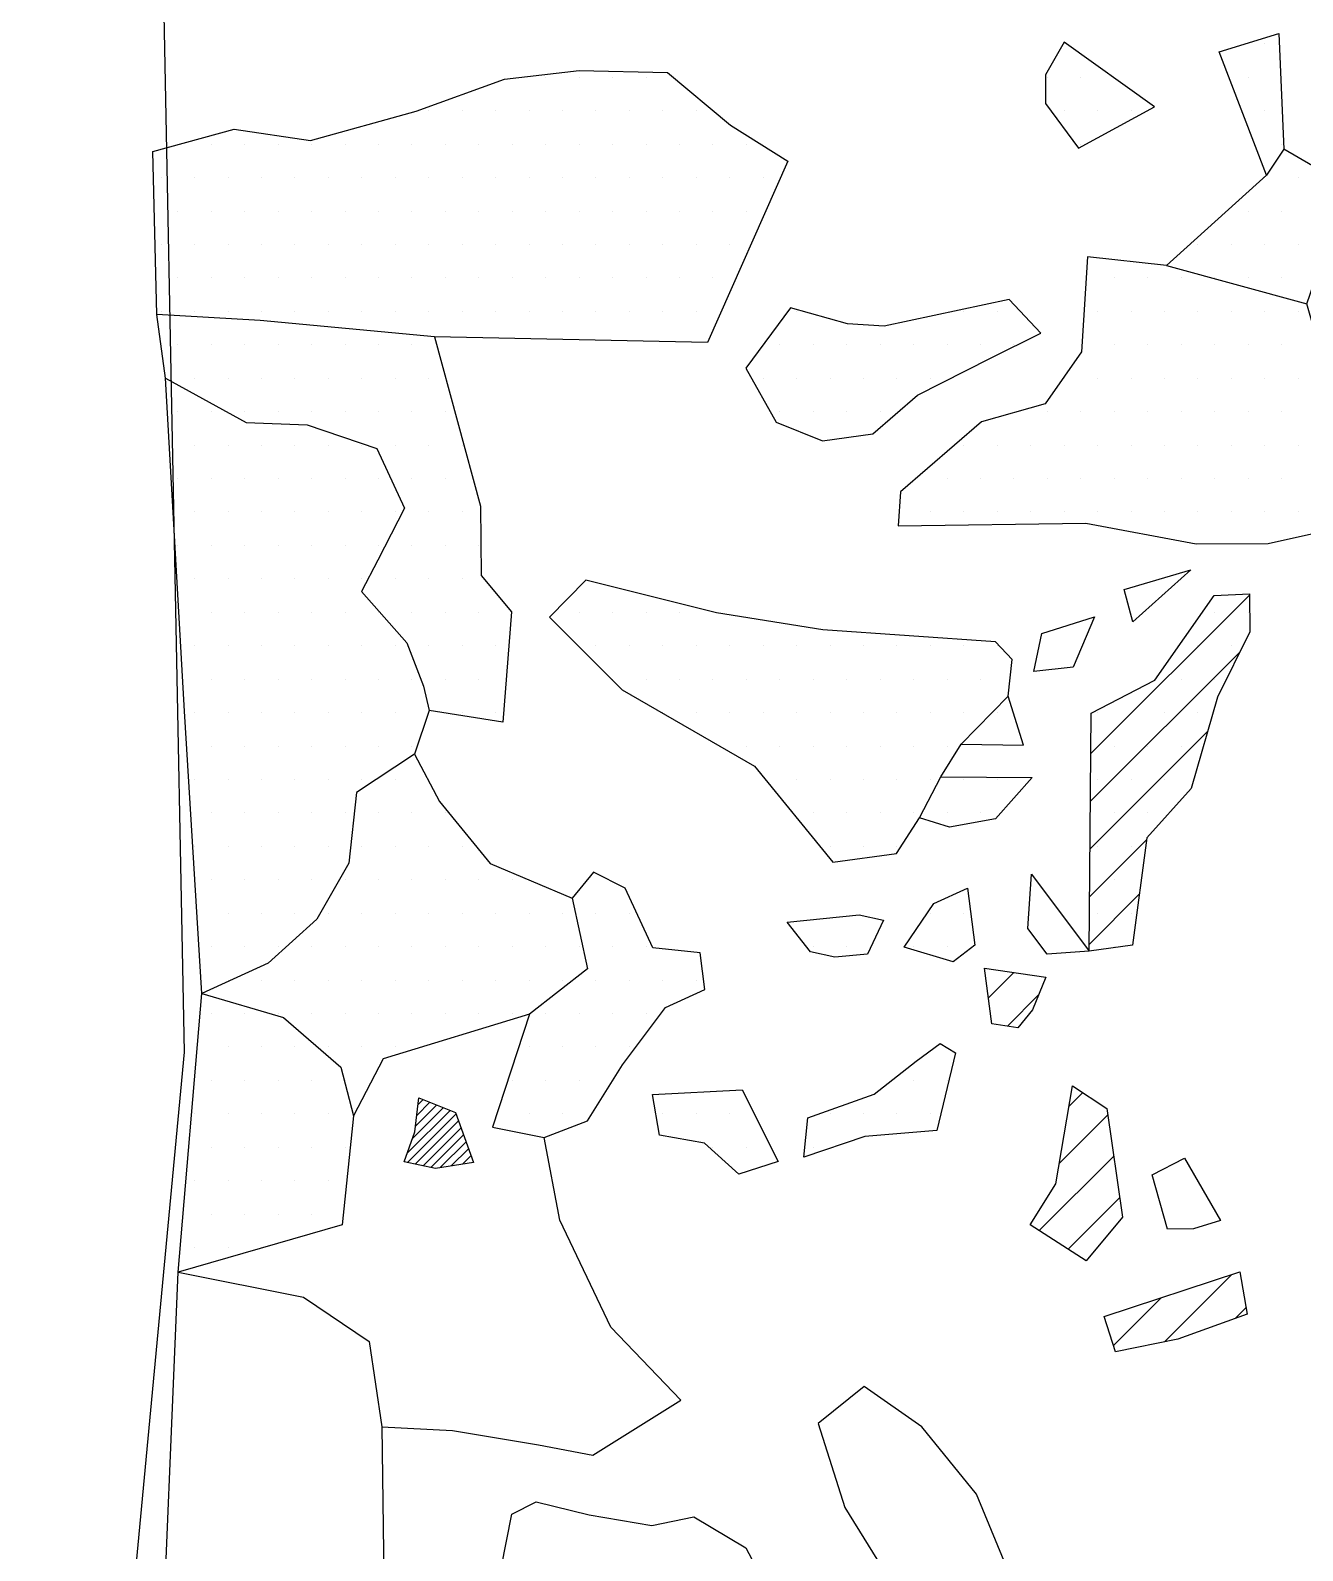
# Model space of a CAD drawing. Header units: metres. Extents: x -9.02 to -4.95, y -14.64 to -9.41.
# Drawn here: x -9.024 to -8.548, y -12.938 to -12.37 of the extents above; entities that cross this region are included whole.
import ezdxf

# ---------------------------------------------------------------- set-up
doc = ezdxf.new("R2010")
doc.units = ezdxf.units.M
doc.header["$LTSCALE"] = 25
doc.header["$MEASUREMENT"] = 0
doc.linetypes.add('STRICHPUNKTX2', pattern=[2, 1, -0.5, 0, -0.5])
doc.layers.get('0').update_dxf_attribs({"linetype": 'CONTINUOUS'})
for name, color, linetype in [('FEUER', 1, 'CONTINUOUS'), ('GRABUNGSGRENZE', 3, 'STRICHPUNKTX2'), ('KNOCHEN', 2, 'CONTINUOUS'), ('KNOCHENSCHRAFF', 2, 'CONTINUOUS'), ('STEINE', 4, 'CONTINUOUS'), ('STEINESCHRAFF', 4, 'CONTINUOUS')]:
    doc.layers.add(name, color=color, linetype=linetype)

# ---------------------------------------------------------------- blocks, each defined once
blk = doc.blocks.new('*X3')
at = {"color": 0}
for p, q in [((-887.991, -1277.961), (-887.202, -1277.172)), ((-887.947, -1277.563), (-887.455, -1277.071)), ((-887.902, -1277.165), (-887.708, -1276.97)), ((-888.299, -1278.976), (-886.696, -1277.373)), ((-888.292, -1279.322), (-886.477, -1277.507)), ((-888.105, -1278.428), (-886.949, -1277.272)), ((-888, -1279.383), (-886.383, -1277.767)), ((-887.707, -1279.444), (-886.29, -1278.027)), ((-887.415, -1279.506), (-886.196, -1278.287)), ((-887.072, -1279.516), (-886.102, -1278.547)), ((-886.655, -1279.453), (-886.009, -1278.807)), ((-886.239, -1279.39), (-885.915, -1279.067))]:
    blk.add_line(p, q, dxfattribs=at)
blk = doc.blocks.new('*X5')
at = {"color": 0}
for p, q in [((-862.748, -1264.032), (-856.825, -1258.108)), ((-862.765, -1265.816), (-857.184, -1260.235)), ((-862.781, -1267.6), (-858.383, -1263.201)), ((-862.797, -1269.384), (-860.675, -1267.261)), ((-862.814, -1271.168), (-860.942, -1269.296)), ((-866.579, -1273.166), (-865.634, -1272.22)), ((-865.873, -1274.228), (-864.703, -1273.057)), ((-863.569, -1277.226), (-863.053, -1276.71)), ((-863.937, -1279.362), (-862.124, -1277.549)), ((-864.678, -1281.871), (-861.899, -1279.092)), ((-863.605, -1282.566), (-861.674, -1280.635)), ((-859.994, -1286.026), (-857.484, -1283.516)), ((-861.905, -1286.169), (-860.118, -1284.382)), ((-857.346, -1285.145), (-856.954, -1284.754))]:
    blk.add_line(p, q, dxfattribs=at)
blk = doc.blocks.new('*X10')
at = {"color": 0}
for p, q in [((-863.75, -1237.5), (-863.75, -1237.5)), ((-856.25, -1237.5), (-856.25, -1237.5)), ((-883.125, -1238.75), (-883.125, -1238.75)), ((-881.875, -1238.75), (-881.875, -1238.75)), ((-880.625, -1238.75), (-880.625, -1238.75)), ((-879.375, -1238.75), (-879.375, -1238.75)), ((-864.375, -1238.75), (-864.375, -1238.75)), ((-863.125, -1238.75), (-863.125, -1238.75)), ((-856.875, -1238.75), (-856.875, -1238.75)), ((-887.5, -1240), (-887.5, -1240)), ((-886.25, -1240), (-886.25, -1240)), ((-885, -1240), (-885, -1240)), ((-883.75, -1240), (-883.75, -1240)), ((-882.5, -1240), (-882.5, -1240)), ((-881.25, -1240), (-881.25, -1240)), ((-880, -1240), (-880, -1240)), ((-878.75, -1240), (-878.75, -1240)), ((-877.5, -1240), (-877.5, -1240)), ((-863.75, -1240), (-863.75, -1240)), ((-862.5, -1240), (-862.5, -1240)), ((-861.25, -1240), (-861.25, -1240)), ((-856.25, -1240), (-856.25, -1240)), ((-895.625, -1241.25), (-895.625, -1241.25)), ((-894.375, -1241.25), (-894.375, -1241.25)), ((-893.125, -1241.25), (-893.125, -1241.25)), ((-891.875, -1241.25), (-891.875, -1241.25)), ((-890.625, -1241.25), (-890.625, -1241.25)), ((-889.375, -1241.25), (-889.375, -1241.25)), ((-888.125, -1241.25), (-888.125, -1241.25)), ((-886.875, -1241.25), (-886.875, -1241.25)), ((-885.625, -1241.25), (-885.625, -1241.25)), ((-884.375, -1241.25), (-884.375, -1241.25)), ((-883.125, -1241.25), (-883.125, -1241.25)), ((-881.875, -1241.25), (-881.875, -1241.25)), ((-880.625, -1241.25), (-880.625, -1241.25)), ((-879.375, -1241.25), (-879.375, -1241.25)), ((-878.125, -1241.25), (-878.125, -1241.25)), ((-876.875, -1241.25), (-876.875, -1241.25)), ((-875.625, -1241.25), (-875.625, -1241.25)), ((-863.125, -1241.25), (-863.125, -1241.25)), ((-855.625, -1241.25), (-855.625, -1241.25)), ((-897.5, -1242.5), (-897.5, -1242.5)), ((-896.25, -1242.5), (-896.25, -1242.5)), ((-895, -1242.5), (-895, -1242.5)), ((-893.75, -1242.5), (-893.75, -1242.5)), ((-892.5, -1242.5), (-892.5, -1242.5)), ((-891.25, -1242.5), (-891.25, -1242.5)), ((-890, -1242.5), (-890, -1242.5)), ((-888.75, -1242.5), (-888.75, -1242.5)), ((-887.5, -1242.5), (-887.5, -1242.5)), ((-886.25, -1242.5), (-886.25, -1242.5)), ((-885, -1242.5), (-885, -1242.5)), ((-883.75, -1242.5), (-883.75, -1242.5)), ((-882.5, -1242.5), (-882.5, -1242.5)), ((-881.25, -1242.5), (-881.25, -1242.5)), ((-880, -1242.5), (-880, -1242.5)), ((-878.75, -1242.5), (-878.75, -1242.5)), ((-877.5, -1242.5), (-877.5, -1242.5)), ((-876.25, -1242.5), (-876.25, -1242.5)), ((-875, -1242.5), (-875, -1242.5)), ((-856.25, -1242.5), (-856.25, -1242.5)), ((-855, -1242.5), (-855, -1242.5)), ((-896.875, -1243.75), (-896.875, -1243.75)), ((-895.625, -1243.75), (-895.625, -1243.75)), ((-894.375, -1243.75), (-894.375, -1243.75)), ((-893.125, -1243.75), (-893.125, -1243.75)), ((-891.875, -1243.75), (-891.875, -1243.75)), ((-890.625, -1243.75), (-890.625, -1243.75)), ((-889.375, -1243.75), (-889.375, -1243.75)), ((-888.125, -1243.75), (-888.125, -1243.75)), ((-886.875, -1243.75), (-886.875, -1243.75)), ((-885.625, -1243.75), (-885.625, -1243.75)), ((-884.375, -1243.75), (-884.375, -1243.75)), ((-883.125, -1243.75), (-883.125, -1243.75)), ((-881.875, -1243.75), (-881.875, -1243.75)), ((-880.625, -1243.75), (-880.625, -1243.75)), ((-879.375, -1243.75), (-879.375, -1243.75)), ((-878.125, -1243.75), (-878.125, -1243.75)), ((-876.875, -1243.75), (-876.875, -1243.75)), ((-875.625, -1243.75), (-875.625, -1243.75)), ((-856.875, -1243.75), (-856.875, -1243.75)), ((-855.625, -1243.75), (-855.625, -1243.75)), ((-897.5, -1245), (-897.5, -1245)), ((-896.25, -1245), (-896.25, -1245)), ((-895, -1245), (-895, -1245)), ((-893.75, -1245), (-893.75, -1245)), ((-892.5, -1245), (-892.5, -1245)), ((-891.25, -1245), (-891.25, -1245)), ((-890, -1245), (-890, -1245)), ((-888.75, -1245), (-888.75, -1245)), ((-887.5, -1245), (-887.5, -1245)), ((-886.25, -1245), (-886.25, -1245)), ((-885, -1245), (-885, -1245)), ((-883.75, -1245), (-883.75, -1245)), ((-882.5, -1245), (-882.5, -1245)), ((-881.25, -1245), (-881.25, -1245)), ((-880, -1245), (-880, -1245)), ((-878.75, -1245), (-878.75, -1245)), ((-877.5, -1245), (-877.5, -1245)), ((-876.25, -1245), (-876.25, -1245)), ((-858.75, -1245), (-858.75, -1245)), ((-857.5, -1245), (-857.5, -1245)), ((-856.25, -1245), (-856.25, -1245)), ((-855, -1245), (-855, -1245)), ((-896.875, -1246.25), (-896.875, -1246.25)), ((-895.625, -1246.25), (-895.625, -1246.25)), ((-894.375, -1246.25), (-894.375, -1246.25)), ((-893.125, -1246.25), (-893.125, -1246.25)), ((-891.875, -1246.25), (-891.875, -1246.25)), ((-890.625, -1246.25), (-890.625, -1246.25)), ((-889.375, -1246.25), (-889.375, -1246.25)), ((-888.125, -1246.25), (-888.125, -1246.25)), ((-886.875, -1246.25), (-886.875, -1246.25)), ((-885.625, -1246.25), (-885.625, -1246.25)), ((-884.375, -1246.25), (-884.375, -1246.25)), ((-883.125, -1246.25), (-883.125, -1246.25)), ((-881.875, -1246.25), (-881.875, -1246.25)), ((-880.625, -1246.25), (-880.625, -1246.25)), ((-879.375, -1246.25), (-879.375, -1246.25)), ((-878.125, -1246.25), (-878.125, -1246.25)), ((-876.875, -1246.25), (-876.875, -1246.25)), ((-861.875, -1246.25), (-861.875, -1246.25)), ((-860.625, -1246.25), (-860.625, -1246.25)), ((-859.375, -1246.25), (-859.375, -1246.25)), ((-858.125, -1246.25), (-858.125, -1246.25)), ((-856.875, -1246.25), (-856.875, -1246.25)), ((-855.625, -1246.25), (-855.625, -1246.25)), ((-897.5, -1247.5), (-897.5, -1247.5)), ((-896.25, -1247.5), (-896.25, -1247.5)), ((-895, -1247.5), (-895, -1247.5)), ((-893.75, -1247.5), (-893.75, -1247.5)), ((-892.5, -1247.5), (-892.5, -1247.5)), ((-891.25, -1247.5), (-891.25, -1247.5)), ((-890, -1247.5), (-890, -1247.5)), ((-888.75, -1247.5), (-888.75, -1247.5)), ((-887.5, -1247.5), (-887.5, -1247.5)), ((-886.25, -1247.5), (-886.25, -1247.5)), ((-885, -1247.5), (-885, -1247.5)), ((-883.75, -1247.5), (-883.75, -1247.5)), ((-882.5, -1247.5), (-882.5, -1247.5)), ((-881.25, -1247.5), (-881.25, -1247.5)), ((-880, -1247.5), (-880, -1247.5)), ((-878.75, -1247.5), (-878.75, -1247.5)), ((-877.5, -1247.5), (-877.5, -1247.5)), ((-873.75, -1247.5), (-873.75, -1247.5)), ((-867.5, -1247.5), (-867.5, -1247.5)), ((-866.25, -1247.5), (-866.25, -1247.5)), ((-862.5, -1247.5), (-862.5, -1247.5)), ((-861.25, -1247.5), (-861.25, -1247.5)), ((-860, -1247.5), (-860, -1247.5)), ((-858.75, -1247.5), (-858.75, -1247.5)), ((-857.5, -1247.5), (-857.5, -1247.5)), ((-856.25, -1247.5), (-856.25, -1247.5)), ((-855, -1247.5), (-855, -1247.5)), ((-896.875, -1248.75), (-896.875, -1248.75)), ((-895.625, -1248.75), (-895.625, -1248.75)), ((-894.375, -1248.75), (-894.375, -1248.75)), ((-893.125, -1248.75), (-893.125, -1248.75)), ((-891.875, -1248.75), (-891.875, -1248.75)), ((-890.625, -1248.75), (-890.625, -1248.75)), ((-889.375, -1248.75), (-889.375, -1248.75)), ((-888.125, -1248.75), (-888.125, -1248.75)), ((-874.375, -1248.75), (-874.375, -1248.75)), ((-873.125, -1248.75), (-873.125, -1248.75)), ((-871.875, -1248.75), (-871.875, -1248.75)), ((-870.625, -1248.75), (-870.625, -1248.75)), ((-869.375, -1248.75), (-869.375, -1248.75)), ((-868.125, -1248.75), (-868.125, -1248.75)), ((-866.875, -1248.75), (-866.875, -1248.75)), ((-865.625, -1248.75), (-865.625, -1248.75)), ((-861.875, -1248.75), (-861.875, -1248.75)), ((-860.625, -1248.75), (-860.625, -1248.75)), ((-859.375, -1248.75), (-859.375, -1248.75)), ((-858.125, -1248.75), (-858.125, -1248.75)), ((-856.875, -1248.75), (-856.875, -1248.75)), ((-855.625, -1248.75), (-855.625, -1248.75)), ((-896.25, -1250), (-896.25, -1250)), ((-895, -1250), (-895, -1250)), ((-893.75, -1250), (-893.75, -1250)), ((-892.5, -1250), (-892.5, -1250)), ((-891.25, -1250), (-891.25, -1250)), ((-890, -1250), (-890, -1250)), ((-888.75, -1250), (-888.75, -1250)), ((-887.5, -1250), (-887.5, -1250)), ((-875, -1250), (-875, -1250)), ((-873.75, -1250), (-873.75, -1250)), ((-872.5, -1250), (-872.5, -1250)), ((-871.25, -1250), (-871.25, -1250)), ((-870, -1250), (-870, -1250)), ((-868.75, -1250), (-868.75, -1250)), ((-863.75, -1250), (-863.75, -1250)), ((-862.5, -1250), (-862.5, -1250)), ((-861.25, -1250), (-861.25, -1250)), ((-860, -1250), (-860, -1250)), ((-858.75, -1250), (-858.75, -1250)), ((-857.5, -1250), (-857.5, -1250)), ((-856.25, -1250), (-856.25, -1250)), ((-855, -1250), (-855, -1250)), ((-896.875, -1251.25), (-896.875, -1251.25)), ((-895.625, -1251.25), (-895.625, -1251.25)), ((-894.375, -1251.25), (-894.375, -1251.25)), ((-893.125, -1251.25), (-893.125, -1251.25)), ((-891.875, -1251.25), (-891.875, -1251.25)), ((-890.625, -1251.25), (-890.625, -1251.25)), ((-889.375, -1251.25), (-889.375, -1251.25)), ((-888.125, -1251.25), (-888.125, -1251.25)), ((-886.875, -1251.25), (-886.875, -1251.25)), ((-874.375, -1251.25), (-874.375, -1251.25)), ((-873.125, -1251.25), (-873.125, -1251.25)), ((-871.875, -1251.25), (-871.875, -1251.25)), ((-870.625, -1251.25), (-870.625, -1251.25)), ((-864.375, -1251.25), (-864.375, -1251.25)), ((-863.125, -1251.25), (-863.125, -1251.25)), ((-861.875, -1251.25), (-861.875, -1251.25)), ((-860.625, -1251.25), (-860.625, -1251.25)), ((-859.375, -1251.25), (-859.375, -1251.25)), ((-858.125, -1251.25), (-858.125, -1251.25)), ((-856.875, -1251.25), (-856.875, -1251.25)), ((-855.625, -1251.25), (-855.625, -1251.25)), ((-896.25, -1252.5), (-896.25, -1252.5)), ((-895, -1252.5), (-895, -1252.5)), ((-893.75, -1252.5), (-893.75, -1252.5)), ((-892.5, -1252.5), (-892.5, -1252.5)), ((-891.25, -1252.5), (-891.25, -1252.5)), ((-890, -1252.5), (-890, -1252.5)), ((-888.75, -1252.5), (-888.75, -1252.5)), ((-887.5, -1252.5), (-887.5, -1252.5)), ((-886.25, -1252.5), (-886.25, -1252.5)), ((-867.5, -1252.5), (-867.5, -1252.5)), ((-866.25, -1252.5), (-866.25, -1252.5)), ((-865, -1252.5), (-865, -1252.5)), ((-863.75, -1252.5), (-863.75, -1252.5)), ((-862.5, -1252.5), (-862.5, -1252.5)), ((-861.25, -1252.5), (-861.25, -1252.5)), ((-860, -1252.5), (-860, -1252.5)), ((-858.75, -1252.5), (-858.75, -1252.5)), ((-857.5, -1252.5), (-857.5, -1252.5)), ((-856.25, -1252.5), (-856.25, -1252.5)), ((-855, -1252.5), (-855, -1252.5)), ((-896.875, -1253.75), (-896.875, -1253.75)), ((-895.625, -1253.75), (-895.625, -1253.75)), ((-894.375, -1253.75), (-894.375, -1253.75)), ((-893.125, -1253.75), (-893.125, -1253.75)), ((-891.875, -1253.75), (-891.875, -1253.75)), ((-890.625, -1253.75), (-890.625, -1253.75)), ((-889.375, -1253.75), (-889.375, -1253.75)), ((-888.125, -1253.75), (-888.125, -1253.75)), ((-886.875, -1253.75), (-886.875, -1253.75)), ((-868.125, -1253.75), (-868.125, -1253.75)), ((-866.875, -1253.75), (-866.875, -1253.75)), ((-865.625, -1253.75), (-865.625, -1253.75)), ((-864.375, -1253.75), (-864.375, -1253.75)), ((-863.125, -1253.75), (-863.125, -1253.75)), ((-861.875, -1253.75), (-861.875, -1253.75)), ((-860.625, -1253.75), (-860.625, -1253.75)), ((-859.375, -1253.75), (-859.375, -1253.75)), ((-858.125, -1253.75), (-858.125, -1253.75)), ((-856.875, -1253.75), (-856.875, -1253.75)), ((-855.625, -1253.75), (-855.625, -1253.75)), ((-896.25, -1255), (-896.25, -1255)), ((-895, -1255), (-895, -1255)), ((-893.75, -1255), (-893.75, -1255)), ((-892.5, -1255), (-892.5, -1255)), ((-891.25, -1255), (-891.25, -1255)), ((-890, -1255), (-890, -1255)), ((-888.75, -1255), (-888.75, -1255)), ((-887.5, -1255), (-887.5, -1255)), ((-886.25, -1255), (-886.25, -1255)), ((-868.75, -1255), (-868.75, -1255)), ((-867.5, -1255), (-867.5, -1255)), ((-866.25, -1255), (-866.25, -1255)), ((-865, -1255), (-865, -1255)), ((-863.75, -1255), (-863.75, -1255)), ((-862.5, -1255), (-862.5, -1255)), ((-861.25, -1255), (-861.25, -1255)), ((-860, -1255), (-860, -1255)), ((-858.75, -1255), (-858.75, -1255)), ((-857.5, -1255), (-857.5, -1255)), ((-856.25, -1255), (-856.25, -1255)), ((-855, -1255), (-855, -1255)), ((-896.875, -1256.25), (-896.875, -1256.25)), ((-895.625, -1256.25), (-895.625, -1256.25)), ((-894.375, -1256.25), (-894.375, -1256.25)), ((-893.125, -1256.25), (-893.125, -1256.25)), ((-891.875, -1256.25), (-891.875, -1256.25)), ((-890.625, -1256.25), (-890.625, -1256.25)), ((-889.375, -1256.25), (-889.375, -1256.25)), ((-888.125, -1256.25), (-888.125, -1256.25)), ((-886.875, -1256.25), (-886.875, -1256.25)), ((-885.625, -1256.25), (-885.625, -1256.25)), ((-896.25, -1257.5), (-896.25, -1257.5)), ((-895, -1257.5), (-895, -1257.5)), ((-893.75, -1257.5), (-893.75, -1257.5)), ((-892.5, -1257.5), (-892.5, -1257.5)), ((-891.25, -1257.5), (-891.25, -1257.5)), ((-890, -1257.5), (-890, -1257.5)), ((-888.75, -1257.5), (-888.75, -1257.5)), ((-887.5, -1257.5), (-887.5, -1257.5)), ((-886.25, -1257.5), (-886.25, -1257.5)), ((-895.625, -1258.75), (-895.625, -1258.75)), ((-894.375, -1258.75), (-894.375, -1258.75)), ((-893.125, -1258.75), (-893.125, -1258.75)), ((-891.875, -1258.75), (-891.875, -1258.75)), ((-890.625, -1258.75), (-890.625, -1258.75)), ((-889.375, -1258.75), (-889.375, -1258.75)), ((-888.125, -1258.75), (-888.125, -1258.75)), ((-886.875, -1258.75), (-886.875, -1258.75)), ((-885.625, -1258.75), (-885.625, -1258.75)), ((-881.875, -1258.75), (-881.875, -1258.75)), ((-880.625, -1258.75), (-880.625, -1258.75)), ((-879.375, -1258.75), (-879.375, -1258.75)), ((-878.125, -1258.75), (-878.125, -1258.75)), ((-876.875, -1258.75), (-876.875, -1258.75)), ((-858.125, -1258.75), (-858.125, -1258.75)), ((-856.875, -1258.75), (-856.875, -1258.75)), ((-896.25, -1260), (-896.25, -1260)), ((-895, -1260), (-895, -1260)), ((-893.75, -1260), (-893.75, -1260)), ((-892.5, -1260), (-892.5, -1260)), ((-891.25, -1260), (-891.25, -1260)), ((-890, -1260), (-890, -1260)), ((-888.75, -1260), (-888.75, -1260)), ((-887.5, -1260), (-887.5, -1260)), ((-886.25, -1260), (-886.25, -1260)), ((-885, -1260), (-885, -1260)), ((-881.25, -1260), (-881.25, -1260)), ((-880, -1260), (-880, -1260)), ((-878.75, -1260), (-878.75, -1260)), ((-877.5, -1260), (-877.5, -1260)), ((-876.25, -1260), (-876.25, -1260)), ((-875, -1260), (-875, -1260)), ((-873.75, -1260), (-873.75, -1260)), ((-872.5, -1260), (-872.5, -1260)), ((-871.25, -1260), (-871.25, -1260)), ((-870, -1260), (-870, -1260)), ((-868.75, -1260), (-868.75, -1260)), ((-867.5, -1260), (-867.5, -1260)), ((-866.25, -1260), (-866.25, -1260)), ((-858.75, -1260), (-858.75, -1260)), ((-857.5, -1260), (-857.5, -1260)), ((-895.625, -1261.25), (-895.625, -1261.25)), ((-894.375, -1261.25), (-894.375, -1261.25)), ((-893.125, -1261.25), (-893.125, -1261.25)), ((-891.875, -1261.25), (-891.875, -1261.25)), ((-890.625, -1261.25), (-890.625, -1261.25)), ((-889.375, -1261.25), (-889.375, -1261.25)), ((-888.125, -1261.25), (-888.125, -1261.25)), ((-886.875, -1261.25), (-886.875, -1261.25)), ((-885.625, -1261.25), (-885.625, -1261.25)), ((-880.625, -1261.25), (-880.625, -1261.25)), ((-879.375, -1261.25), (-879.375, -1261.25)), ((-878.125, -1261.25), (-878.125, -1261.25)), ((-876.875, -1261.25), (-876.875, -1261.25)), ((-875.625, -1261.25), (-875.625, -1261.25)), ((-874.375, -1261.25), (-874.375, -1261.25)), ((-873.125, -1261.25), (-873.125, -1261.25)), ((-871.875, -1261.25), (-871.875, -1261.25)), ((-870.625, -1261.25), (-870.625, -1261.25)), ((-869.375, -1261.25), (-869.375, -1261.25)), ((-868.125, -1261.25), (-868.125, -1261.25)), ((-866.875, -1261.25), (-866.875, -1261.25)), ((-859.375, -1261.25), (-859.375, -1261.25)), ((-858.125, -1261.25), (-858.125, -1261.25)), ((-896.25, -1262.5), (-896.25, -1262.5)), ((-895, -1262.5), (-895, -1262.5)), ((-893.75, -1262.5), (-893.75, -1262.5)), ((-892.5, -1262.5), (-892.5, -1262.5)), ((-891.25, -1262.5), (-891.25, -1262.5)), ((-890, -1262.5), (-890, -1262.5)), ((-888.75, -1262.5), (-888.75, -1262.5)), ((-886.25, -1262.5), (-886.25, -1262.5)), ((-885, -1262.5), (-885, -1262.5)), ((-878.75, -1262.5), (-878.75, -1262.5)), ((-877.5, -1262.5), (-877.5, -1262.5)), ((-876.25, -1262.5), (-876.25, -1262.5)), ((-875, -1262.5), (-875, -1262.5)), ((-873.75, -1262.5), (-873.75, -1262.5)), ((-872.5, -1262.5), (-872.5, -1262.5)), ((-871.25, -1262.5), (-871.25, -1262.5)), ((-870, -1262.5), (-870, -1262.5)), ((-868.75, -1262.5), (-868.75, -1262.5)), ((-867.5, -1262.5), (-867.5, -1262.5)), ((-866.25, -1262.5), (-866.25, -1262.5)), ((-862.5, -1262.5), (-862.5, -1262.5)), ((-861.25, -1262.5), (-861.25, -1262.5)), ((-860, -1262.5), (-860, -1262.5)), ((-858.75, -1262.5), (-858.75, -1262.5)), ((-895.625, -1263.75), (-895.625, -1263.75)), ((-894.375, -1263.75), (-894.375, -1263.75)), ((-893.125, -1263.75), (-893.125, -1263.75)), ((-891.875, -1263.75), (-891.875, -1263.75)), ((-890.625, -1263.75), (-890.625, -1263.75)), ((-889.375, -1263.75), (-889.375, -1263.75)), ((-888.125, -1263.75), (-888.125, -1263.75)), ((-875.625, -1263.75), (-875.625, -1263.75)), ((-874.375, -1263.75), (-874.375, -1263.75)), ((-873.125, -1263.75), (-873.125, -1263.75)), ((-871.875, -1263.75), (-871.875, -1263.75)), ((-870.625, -1263.75), (-870.625, -1263.75)), ((-869.375, -1263.75), (-869.375, -1263.75)), ((-868.125, -1263.75), (-868.125, -1263.75)), ((-861.875, -1263.75), (-861.875, -1263.75)), ((-860.625, -1263.75), (-860.625, -1263.75)), ((-859.375, -1263.75), (-859.375, -1263.75)), ((-896.25, -1265), (-896.25, -1265)), ((-895, -1265), (-895, -1265)), ((-893.75, -1265), (-893.75, -1265)), ((-892.5, -1265), (-892.5, -1265)), ((-891.25, -1265), (-891.25, -1265)), ((-890, -1265), (-890, -1265)), ((-888.75, -1265), (-888.75, -1265)), ((-873.75, -1265), (-873.75, -1265)), ((-872.5, -1265), (-872.5, -1265)), ((-871.25, -1265), (-871.25, -1265)), ((-870, -1265), (-870, -1265)), ((-868.75, -1265), (-868.75, -1265)), ((-867.5, -1265), (-867.5, -1265)), ((-866.25, -1265), (-866.25, -1265)), ((-862.5, -1265), (-862.5, -1265)), ((-861.25, -1265), (-861.25, -1265)), ((-860, -1265), (-860, -1265)), ((-895.625, -1266.25), (-895.625, -1266.25)), ((-894.375, -1266.25), (-894.375, -1266.25)), ((-893.125, -1266.25), (-893.125, -1266.25)), ((-891.875, -1266.25), (-891.875, -1266.25)), ((-890.625, -1266.25), (-890.625, -1266.25)), ((-889.375, -1266.25), (-889.375, -1266.25)), ((-888.125, -1266.25), (-888.125, -1266.25)), ((-886.875, -1266.25), (-886.875, -1266.25)), ((-873.125, -1266.25), (-873.125, -1266.25)), ((-871.875, -1266.25), (-871.875, -1266.25)), ((-870.625, -1266.25), (-870.625, -1266.25)), ((-869.375, -1266.25), (-869.375, -1266.25)), ((-868.125, -1266.25), (-868.125, -1266.25)), ((-866.875, -1266.25), (-866.875, -1266.25)), ((-861.875, -1266.25), (-861.875, -1266.25)), ((-860.625, -1266.25), (-860.625, -1266.25)), ((-896.25, -1267.5), (-896.25, -1267.5)), ((-895, -1267.5), (-895, -1267.5)), ((-893.75, -1267.5), (-893.75, -1267.5)), ((-892.5, -1267.5), (-892.5, -1267.5)), ((-891.25, -1267.5), (-891.25, -1267.5)), ((-890, -1267.5), (-890, -1267.5)), ((-888.75, -1267.5), (-888.75, -1267.5)), ((-887.5, -1267.5), (-887.5, -1267.5)), ((-886.25, -1267.5), (-886.25, -1267.5)), ((-872.5, -1267.5), (-872.5, -1267.5)), ((-871.25, -1267.5), (-871.25, -1267.5)), ((-870, -1267.5), (-870, -1267.5)), ((-862.5, -1267.5), (-862.5, -1267.5)), ((-861.25, -1267.5), (-861.25, -1267.5)), ((-895.625, -1268.75), (-895.625, -1268.75)), ((-894.375, -1268.75), (-894.375, -1268.75)), ((-893.125, -1268.75), (-893.125, -1268.75)), ((-891.875, -1268.75), (-891.875, -1268.75)), ((-890.625, -1268.75), (-890.625, -1268.75)), ((-889.375, -1268.75), (-889.375, -1268.75)), ((-888.125, -1268.75), (-888.125, -1268.75)), ((-886.875, -1268.75), (-886.875, -1268.75)), ((-885.625, -1268.75), (-885.625, -1268.75)), ((-884.375, -1268.75), (-884.375, -1268.75)), ((-861.875, -1268.75), (-861.875, -1268.75)), ((-895, -1270), (-895, -1270)), ((-893.75, -1270), (-893.75, -1270)), ((-892.5, -1270), (-892.5, -1270)), ((-891.25, -1270), (-891.25, -1270)), ((-890, -1270), (-890, -1270)), ((-888.75, -1270), (-888.75, -1270)), ((-887.5, -1270), (-887.5, -1270)), ((-886.25, -1270), (-886.25, -1270)), ((-885, -1270), (-885, -1270)), ((-883.75, -1270), (-883.75, -1270)), ((-882.5, -1270), (-882.5, -1270)), ((-881.25, -1270), (-881.25, -1270)), ((-880, -1270), (-880, -1270)), ((-868.75, -1270), (-868.75, -1270)), ((-867.5, -1270), (-867.5, -1270)), ((-862.5, -1270), (-862.5, -1270)), ((-861.25, -1270), (-861.25, -1270)), ((-895.625, -1271.25), (-895.625, -1271.25)), ((-894.375, -1271.25), (-894.375, -1271.25)), ((-893.125, -1271.25), (-893.125, -1271.25)), ((-891.875, -1271.25), (-891.875, -1271.25)), ((-890.625, -1271.25), (-890.625, -1271.25)), ((-889.375, -1271.25), (-889.375, -1271.25)), ((-888.125, -1271.25), (-888.125, -1271.25)), ((-886.875, -1271.25), (-886.875, -1271.25)), ((-885.625, -1271.25), (-885.625, -1271.25)), ((-884.375, -1271.25), (-884.375, -1271.25)), ((-883.125, -1271.25), (-883.125, -1271.25)), ((-881.875, -1271.25), (-881.875, -1271.25)), ((-880.625, -1271.25), (-880.625, -1271.25)), ((-879.375, -1271.25), (-879.375, -1271.25)), ((-873.125, -1271.25), (-873.125, -1271.25)), ((-871.875, -1271.25), (-871.875, -1271.25)), ((-869.375, -1271.25), (-869.375, -1271.25)), ((-868.125, -1271.25), (-868.125, -1271.25)), ((-861.875, -1271.25), (-861.875, -1271.25)), ((-895, -1272.5), (-895, -1272.5)), ((-893.75, -1272.5), (-893.75, -1272.5)), ((-892.5, -1272.5), (-892.5, -1272.5)), ((-891.25, -1272.5), (-891.25, -1272.5)), ((-890, -1272.5), (-890, -1272.5)), ((-888.75, -1272.5), (-888.75, -1272.5)), ((-887.5, -1272.5), (-887.5, -1272.5)), ((-886.25, -1272.5), (-886.25, -1272.5)), ((-885, -1272.5), (-885, -1272.5)), ((-883.75, -1272.5), (-883.75, -1272.5)), ((-882.5, -1272.5), (-882.5, -1272.5)), ((-881.25, -1272.5), (-881.25, -1272.5)), ((-880, -1272.5), (-880, -1272.5)), ((-878.75, -1272.5), (-878.75, -1272.5)), ((-877.5, -1272.5), (-877.5, -1272.5)), ((-895.625, -1273.75), (-895.625, -1273.75)), ((-894.375, -1273.75), (-894.375, -1273.75)), ((-893.125, -1273.75), (-893.125, -1273.75)), ((-891.875, -1273.75), (-891.875, -1273.75)), ((-890.625, -1273.75), (-890.625, -1273.75)), ((-889.375, -1273.75), (-889.375, -1273.75)), ((-888.125, -1273.75), (-888.125, -1273.75)), ((-886.875, -1273.75), (-886.875, -1273.75)), ((-885.625, -1273.75), (-885.625, -1273.75)), ((-884.375, -1273.75), (-884.375, -1273.75)), ((-883.125, -1273.75), (-883.125, -1273.75)), ((-881.875, -1273.75), (-881.875, -1273.75)), ((-880.625, -1273.75), (-880.625, -1273.75)), ((-879.375, -1273.75), (-879.375, -1273.75)), ((-895, -1275), (-895, -1275)), ((-893.75, -1275), (-893.75, -1275)), ((-892.5, -1275), (-892.5, -1275)), ((-891.25, -1275), (-891.25, -1275)), ((-890, -1275), (-890, -1275)), ((-888.75, -1275), (-888.75, -1275)), ((-883.75, -1275), (-883.75, -1275)), ((-882.5, -1275), (-882.5, -1275)), ((-881.25, -1275), (-881.25, -1275)), ((-880, -1275), (-880, -1275)), ((-895.625, -1276.25), (-895.625, -1276.25)), ((-894.375, -1276.25), (-894.375, -1276.25)), ((-893.125, -1276.25), (-893.125, -1276.25)), ((-891.875, -1276.25), (-891.875, -1276.25)), ((-890.625, -1276.25), (-890.625, -1276.25)), ((-884.375, -1276.25), (-884.375, -1276.25)), ((-883.125, -1276.25), (-883.125, -1276.25)), ((-881.875, -1276.25), (-881.875, -1276.25)), ((-880.625, -1276.25), (-880.625, -1276.25)), ((-869.375, -1276.25), (-869.375, -1276.25)), ((-868.125, -1276.25), (-868.125, -1276.25)), ((-896.25, -1277.5), (-896.25, -1277.5)), ((-895, -1277.5), (-895, -1277.5)), ((-893.75, -1277.5), (-893.75, -1277.5)), ((-892.5, -1277.5), (-892.5, -1277.5)), ((-891.25, -1277.5), (-891.25, -1277.5)), ((-883.75, -1277.5), (-883.75, -1277.5)), ((-882.5, -1277.5), (-882.5, -1277.5)), ((-878.75, -1277.5), (-878.75, -1277.5)), ((-877.5, -1277.5), (-877.5, -1277.5)), ((-876.25, -1277.5), (-876.25, -1277.5)), ((-872.5, -1277.5), (-872.5, -1277.5)), ((-871.25, -1277.5), (-871.25, -1277.5)), ((-870, -1277.5), (-870, -1277.5)), ((-868.75, -1277.5), (-868.75, -1277.5)), ((-895.625, -1278.75), (-895.625, -1278.75)), ((-894.375, -1278.75), (-894.375, -1278.75)), ((-893.125, -1278.75), (-893.125, -1278.75)), ((-891.875, -1278.75), (-891.875, -1278.75)), ((-890.625, -1278.75), (-890.625, -1278.75)), ((-876.875, -1278.75), (-876.875, -1278.75)), ((-875.625, -1278.75), (-875.625, -1278.75)), ((-873.125, -1278.75), (-873.125, -1278.75)), ((-896.25, -1280), (-896.25, -1280)), ((-895, -1280), (-895, -1280)), ((-893.75, -1280), (-893.75, -1280)), ((-892.5, -1280), (-892.5, -1280)), ((-891.25, -1280), (-891.25, -1280)), ((-895.625, -1281.25), (-895.625, -1281.25)), ((-894.375, -1281.25), (-894.375, -1281.25)), ((-893.125, -1281.25), (-893.125, -1281.25)), ((-891.875, -1281.25), (-891.875, -1281.25)), ((-896.25, -1282.5), (-896.25, -1282.5)), ((-895, -1282.5), (-895, -1282.5)), ((-893.75, -1282.5), (-893.75, -1282.5))]:
    blk.add_line(p, q, dxfattribs=at)

msp = doc.modelspace()

# ---------------------------------------------------------------- linework, layer by layer
at = {"layer": 'GRABUNGSGRENZE', "flags": 128}
msp.add_lwpolyline([(-9.02386, -13.36269), (-8.96627, -12.75196), (-9.00062, -11.00479), (-8.91129, -9.41292), (-8.26144, -9.67012), (-7.21272, -10.23499), (-7.04338, -10.36662), (-6.85618, -10.47174), (-6.06622, -10.86772)], dxfattribs=at)
at = {"layer": 'KNOCHEN'}
msp.add_lwpolyline([(-8.88413, -12.79297), (-8.88016, -12.78176), (-8.87873, -12.76904), (-8.86497, -12.77452), (-8.85821, -12.79327), (-8.87242, -12.79542), (-8.88413, -12.79297)], dxfattribs=at)
at = {"layer": 'STEINE'}
for points in [[(-8.64451, -12.38658), (-8.64442, -12.39725), (-8.63209, -12.41391), (-8.60376, -12.39844), (-8.63749, -12.37432), (-8.64451, -12.38658)], [(-8.56189, -12.42402), (-8.57954, -12.37792), (-8.55723, -12.37114), (-8.55536, -12.41431), (-8.56189, -12.42402), (-8.59922, -12.45786), (-8.54677, -12.47217), (-8.54031, -12.45332), (-8.53392, -12.42685), (-8.55536, -12.41431)], [(-8.97812, -12.41517), (-8.9477, -12.40679), (-8.91921, -12.41114), (-8.87966, -12.40015), (-8.84673, -12.3882), (-8.81881, -12.38493), (-8.78577, -12.38568), (-8.76224, -12.40531), (-8.74079, -12.41885), (-8.77074, -12.48667), (-8.87289, -12.48445), (-8.93798, -12.47836), (-8.97661, -12.47613), (-8.97812, -12.41517)], [(-8.59922, -12.45786), (-8.62872, -12.45454), (-8.63097, -12.49012), (-8.64454, -12.50954), (-8.66836, -12.51634), (-8.69864, -12.5425), (-8.69956, -12.55521), (-8.62944, -12.55414), (-8.58822, -12.56194), (-8.56129, -12.56172), (-8.53492, -12.55592), (-8.51518, -12.5456), (-8.5235, -12.5228), (-8.53631, -12.50867), (-8.54677, -12.47217)], [(-8.64627, -12.48313), (-8.65806, -12.47053), (-8.70473, -12.48055), (-8.71846, -12.47965), (-8.73984, -12.47372), (-8.75643, -12.49621), (-8.74509, -12.51645), (-8.72776, -12.52342), (-8.70898, -12.52073), (-8.69233, -12.50637), (-8.665, -12.49243), (-8.64627, -12.48313)], [(-8.97337, -12.49999), (-8.94326, -12.51651), (-8.92039, -12.51735), (-8.8944, -12.52628), (-8.88406, -12.54856), (-8.89407, -12.56795), (-8.90007, -12.57968), (-8.88315, -12.59886), (-8.87692, -12.61507), (-8.87481, -12.6242), (-8.88027, -12.6405), (-8.90201, -12.6549), (-8.90484, -12.68135), (-8.91687, -12.70228), (-8.93503, -12.71868), (-8.95984, -12.73006), (-8.95984, -12.73006), (-8.96628, -12.62442), (-8.97337, -12.49999), (-8.97661, -12.47613)], [(-8.87289, -12.48445), (-8.85561, -12.54782), (-8.8554, -12.57374), (-8.84411, -12.58736), (-8.84734, -12.62855), (-8.87481, -12.6242)], [(-8.61187, -12.59109), (-8.61502, -12.57892), (-8.59018, -12.57161), (-8.61187, -12.59109)], [(-8.65839, -12.6189), (-8.65698, -12.60517), (-8.66313, -12.59861), (-8.7277, -12.59405), (-8.76738, -12.58776), (-8.81626, -12.57545), (-8.82987, -12.58928), (-8.80272, -12.6165), (-8.7532, -12.64507), (-8.72395, -12.68091), (-8.7001, -12.67767), (-8.69157, -12.66439)], [(-8.62816, -12.71419), (-8.62735, -12.62526), (-8.60356, -12.61287), (-8.58146, -12.58119), (-8.56826, -12.58058), (-8.56814, -12.5948), (-8.58014, -12.61929), (-8.59003, -12.65341), (-8.60665, -12.67184), (-8.61192, -12.71202), (-8.62816, -12.71419)], [(-8.64881, -12.60968), (-8.64588, -12.59543), (-8.62611, -12.58917), (-8.63409, -12.60804), (-8.64881, -12.60968)], [(-8.67603, -12.63683), (-8.65266, -12.63715), (-8.65839, -12.6189), (-8.67603, -12.63683)], [(-8.88027, -12.6405), (-8.87098, -12.65821), (-8.852, -12.68143), (-8.82141, -12.6944), (-8.8156, -12.72077), (-8.83732, -12.73772), (-8.89206, -12.75442), (-8.90307, -12.77584), (-8.90731, -12.81653), (-8.96866, -12.8343), (-8.95984, -12.73006), (-8.92928, -12.73896), (-8.90779, -12.75759), (-8.90307, -12.77584)], [(-8.68356, -12.64908), (-8.67603, -12.63683)], [(-8.64951, -12.64932), (-8.66311, -12.66467), (-8.68036, -12.66786), (-8.69157, -12.66439), (-8.68356, -12.64908), (-8.64951, -12.64932)], [(-8.83732, -12.73772), (-8.85121, -12.78), (-8.83187, -12.78391), (-8.81566, -12.77768), (-8.80261, -12.75675), (-8.78652, -12.73528), (-8.77184, -12.72855), (-8.77348, -12.71485), (-8.79128, -12.71296), (-8.80162, -12.69068), (-8.81335, -12.68468), (-8.82141, -12.6944)], [(-8.64973, -12.6854), (-8.62816, -12.71419), (-8.62816, -12.71419), (-8.6439, -12.71533), (-8.65109, -12.70573), (-8.64973, -12.6854)], [(-8.69728, -12.71271), (-8.68623, -12.69636), (-8.67357, -12.69067), (-8.67086, -12.71199), (-8.67894, -12.71815), (-8.69728, -12.71271)], [(-8.74105, -12.70341), (-8.71414, -12.70065), (-8.70498, -12.70261), (-8.71097, -12.71536), (-8.72316, -12.71647), (-8.73232, -12.71451), (-8.74105, -12.70341)], [(-8.66452, -12.74141), (-8.66723, -12.7206), (-8.64434, -12.72397), (-8.64932, -12.73621), (-8.65486, -12.74286), (-8.66452, -12.74141)], [(-8.73475, -12.79126), (-8.73335, -12.77651), (-8.70852, -12.76768), (-8.69287, -12.75536), (-8.68378, -12.74868), (-8.67816, -12.75219), (-8.68504, -12.78121), (-8.71195, -12.78346), (-8.73475, -12.79126)], [(-8.79134, -12.76783), (-8.75782, -12.76604), (-8.7444, -12.79286), (-8.75909, -12.79755), (-8.77189, -12.78597), (-8.78868, -12.78306), (-8.79134, -12.76783)], [(-8.6502, -12.8165), (-8.64067, -12.80118), (-8.63436, -12.76454), (-8.62159, -12.77308), (-8.61567, -12.81368), (-8.62926, -12.83005), (-8.6502, -12.8165)], [(-8.89248, -12.89212), (-8.86605, -12.89343), (-8.83399, -12.89877), (-8.81364, -12.90267), (-8.78077, -12.88208), (-8.80691, -12.85485), (-8.82603, -12.81486), (-8.83187, -12.78391)], [(-8.59887, -12.81812), (-8.60462, -12.79784), (-8.59248, -12.79164), (-8.57908, -12.81491), (-8.58921, -12.81804), (-8.59887, -12.81812)], [(-8.96866, -12.8343), (-8.92183, -12.84358), (-8.89731, -12.86015), (-8.89248, -12.89212), (-8.89107, -13.00441), (-8.89787, -13.04409), (-8.89394, -13.08979), (-8.88352, -13.12223), (-8.87836, -13.13235), (-8.95308, -13.1294), (-8.99189, -13.1043), (-8.97547, -12.99797), (-8.96866, -12.8343)], [(-8.61832, -12.86401), (-8.62249, -12.85083), (-8.57181, -12.83416), (-8.56914, -12.84989), (-8.59498, -12.85924), (-8.61832, -12.86401)], [(-8.65457, -12.96897), (-8.6552, -12.95373), (-8.67023, -12.91727), (-8.69075, -12.89203), (-8.71222, -12.87695), (-8.72938, -12.89081), (-8.71948, -12.92224), (-8.70043, -12.95308), (-8.68252, -12.96818), (-8.66927, -12.97265), (-8.65457, -12.96897)], [(-8.84676, -13.01777), (-8.86162, -13.00163), (-8.85176, -12.96446), (-8.84395, -12.92476), (-8.83484, -12.92011), (-8.81498, -12.92504), (-8.79158, -12.92891), (-8.77585, -12.92574), (-8.75645, -12.93727), (-8.74871, -12.95194)]]:
    msp.add_lwpolyline(points, dxfattribs=at)

# ---------------------------------------------------------------- block references
at = {"layer": 'FEUER', "xscale": 0.01, "yscale": 0.01, "zscale": 0.01}
msp.add_blockref('*X5', (0, 0), dxfattribs=at)
at = {"layer": 'KNOCHENSCHRAFF', "xscale": 0.01, "yscale": 0.01, "zscale": 0.01}
msp.add_blockref('*X3', (0, 0), dxfattribs=at)
at = {"layer": 'STEINESCHRAFF', "xscale": 0.01, "yscale": 0.01, "zscale": 0.01}
msp.add_blockref('*X10', (0, 0), dxfattribs=at)

doc.saveas('drawing.dxf')
